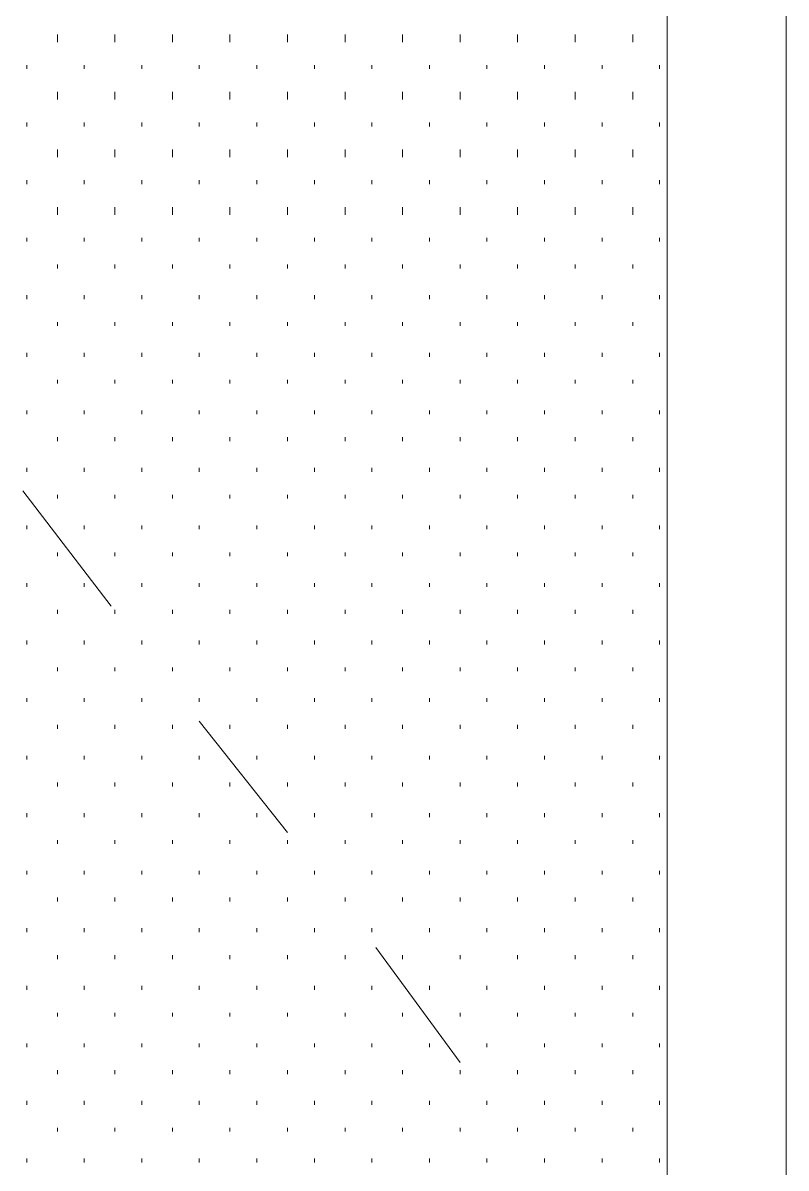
# Model space of a CAD drawing. Header units: inches. Extents: x -6061 to 13621, y -296 to 7483.
# Drawn here: x -5819.55 to -5803.61, y 657.55 to 681.46 of the extents above; entities that cross this region are included whole.
import ezdxf

# ---------------------------------------------------------------- set-up
doc = ezdxf.new("R2010")
doc.units = ezdxf.units.IN
doc.header["$MEASUREMENT"] = 0
doc.layers.get('0').update_dxf_attribs({"linetype": 'CONTINUOUS'})

msp = doc.modelspace()

# ---------------------------------------------------------------- linework, layer by layer
at = {"color": 7, "linetype": 'Continuous', "lineweight": 9, "true_color": 0x000007}
for p, q in [((-5806.09053, 703.48371), (-5806.09053, 607.4552)), ((-5803.60773, 607.4552), (-5803.60773, 703.48371)), ((-5803.60773, 703.48371), (-5803.60773, 607.4552)), ((-5806.09053, 607.4552), (-5806.09053, 701.0009)), ((-5819.54574, 671.68778), (-5817.70366, 669.28507)), ((-5815.86157, 666.88235), (-5814.01949, 664.55973)), ((-5812.17741, 662.15701), (-5810.41542, 659.7543))]:
    msp.add_line(p, q, dxfattribs=at)
at = {"color": 7, "linetype": 'Continuous', "lineweight": 9, "true_color": 0xffffff}
for p, q in [((-5818.82492, 681.05837), (-5818.82492, 681.21855)), ((-5817.62357, 681.05837), (-5817.62357, 681.21855)), ((-5816.42221, 681.05837), (-5816.42221, 681.21855)), ((-5815.22085, 681.05837), (-5815.22085, 681.21855)), ((-5814.01949, 681.05837), (-5814.01949, 681.21855)), ((-5812.81814, 681.05837), (-5812.81814, 681.21855)), ((-5811.61678, 681.05837), (-5811.61678, 681.21855)), ((-5810.41542, 681.05837), (-5810.41542, 681.21855)), ((-5809.21406, 681.05837), (-5809.21406, 681.21855)), ((-5808.01271, 681.05837), (-5808.01271, 681.21855)), ((-5806.81135, 681.05837), (-5806.81135, 681.21855)), ((-5819.46565, 680.49774), (-5819.46565, 680.57783)), ((-5818.26429, 680.49774), (-5818.26429, 680.57783)), ((-5817.06293, 680.49774), (-5817.06293, 680.57783)), ((-5815.86157, 680.49774), (-5815.86157, 680.57783)), ((-5814.66022, 680.49774), (-5814.66022, 680.57783)), ((-5813.45886, 680.49774), (-5813.45886, 680.57783)), ((-5812.2575, 680.49774), (-5812.2575, 680.57783)), ((-5811.05614, 680.49774), (-5811.05614, 680.57783)), ((-5809.85479, 680.49774), (-5809.85479, 680.57783)), ((-5808.65343, 680.49774), (-5808.65343, 680.57783)), ((-5807.45207, 680.49774), (-5807.45207, 680.57783)), ((-5806.25071, 680.49774), (-5806.25071, 680.57783)), ((-5818.82492, 679.85701), (-5818.82492, 680.01719)), ((-5817.62357, 679.85701), (-5817.62357, 680.01719)), ((-5816.42221, 679.85701), (-5816.42221, 680.01719)), ((-5815.22085, 679.85701), (-5815.22085, 680.01719)), ((-5814.01949, 679.85701), (-5814.01949, 680.01719)), ((-5812.81814, 679.85701), (-5812.81814, 680.01719)), ((-5811.61678, 679.85701), (-5811.61678, 680.01719)), ((-5810.41542, 679.85701), (-5810.41542, 680.01719)), ((-5809.21406, 679.85701), (-5809.21406, 680.01719)), ((-5808.01271, 679.85701), (-5808.01271, 680.01719)), ((-5806.81135, 679.85701), (-5806.81135, 680.01719)), ((-5819.46565, 679.29638), (-5819.46565, 679.37647)), ((-5818.26429, 679.29638), (-5818.26429, 679.37647)), ((-5817.06293, 679.29638), (-5817.06293, 679.37647)), ((-5815.86157, 679.29638), (-5815.86157, 679.37647)), ((-5814.66022, 679.29638), (-5814.66022, 679.37647)), ((-5813.45886, 679.29638), (-5813.45886, 679.37647)), ((-5812.2575, 679.29638), (-5812.2575, 679.37647)), ((-5811.05614, 679.29638), (-5811.05614, 679.37647)), ((-5809.85479, 679.29638), (-5809.85479, 679.37647)), ((-5808.65343, 679.29638), (-5808.65343, 679.37647)), ((-5807.45207, 679.29638), (-5807.45207, 679.37647)), ((-5806.25071, 679.29638), (-5806.25071, 679.37647)), ((-5818.82492, 678.65566), (-5818.82492, 678.81584)), ((-5817.62357, 678.65566), (-5817.62357, 678.81584)), ((-5816.42221, 678.65566), (-5816.42221, 678.81584)), ((-5815.22085, 678.65566), (-5815.22085, 678.81584)), ((-5814.01949, 678.65566), (-5814.01949, 678.81584)), ((-5812.81814, 678.65566), (-5812.81814, 678.81584)), ((-5811.61678, 678.65566), (-5811.61678, 678.81584)), ((-5810.41542, 678.65566), (-5810.41542, 678.81584)), ((-5809.21406, 678.65566), (-5809.21406, 678.81584)), ((-5808.01271, 678.65566), (-5808.01271, 678.81584)), ((-5806.81135, 678.65566), (-5806.81135, 678.81584)), ((-5819.46565, 678.09502), (-5819.46565, 678.17511)), ((-5818.26429, 678.09502), (-5818.26429, 678.17511)), ((-5817.06293, 678.09502), (-5817.06293, 678.17511)), ((-5815.86157, 678.09502), (-5815.86157, 678.17511)), ((-5814.66022, 678.09502), (-5814.66022, 678.17511)), ((-5813.45886, 678.09502), (-5813.45886, 678.17511)), ((-5812.2575, 678.09502), (-5812.2575, 678.17511)), ((-5811.05614, 678.09502), (-5811.05614, 678.17511)), ((-5809.85479, 678.09502), (-5809.85479, 678.17511)), ((-5808.65343, 678.09502), (-5808.65343, 678.17511)), ((-5807.45207, 678.09502), (-5807.45207, 678.17511)), ((-5806.25071, 678.09502), (-5806.25071, 678.17511)), ((-5818.82492, 677.4543), (-5818.82492, 677.61448)), ((-5817.62357, 677.4543), (-5817.62357, 677.61448)), ((-5816.42221, 677.4543), (-5816.42221, 677.61448)), ((-5815.22085, 677.4543), (-5815.22085, 677.61448)), ((-5814.01949, 677.4543), (-5814.01949, 677.61448)), ((-5812.81814, 677.4543), (-5812.81814, 677.61448)), ((-5811.61678, 677.4543), (-5811.61678, 677.61448)), ((-5810.41542, 677.4543), (-5810.41542, 677.61448)), ((-5809.21406, 677.4543), (-5809.21406, 677.61448)), ((-5808.01271, 677.4543), (-5808.01271, 677.61448)), ((-5806.81135, 677.4543), (-5806.81135, 677.61448)), ((-5819.46565, 676.89366), (-5819.46565, 676.97376)), ((-5818.26429, 676.89366), (-5818.26429, 676.97376)), ((-5817.06293, 676.89366), (-5817.06293, 676.97376)), ((-5815.86157, 676.89366), (-5815.86157, 676.97376)), ((-5814.66022, 676.89366), (-5814.66022, 676.97376)), ((-5813.45886, 676.89366), (-5813.45886, 676.97376)), ((-5812.2575, 676.89366), (-5812.2575, 676.97376)), ((-5811.05614, 676.89366), (-5811.05614, 676.97376)), ((-5809.85479, 676.89366), (-5809.85479, 676.97376)), ((-5808.65343, 676.89366), (-5808.65343, 676.97376)), ((-5807.45207, 676.89366), (-5807.45207, 676.97376)), ((-5806.25071, 676.89366), (-5806.25071, 676.97376)), ((-5818.82492, 676.33303), (-5818.82492, 676.41312)), ((-5817.62357, 676.33303), (-5817.62357, 676.41312)), ((-5816.42221, 676.33303), (-5816.42221, 676.41312)), ((-5815.22085, 676.33303), (-5815.22085, 676.41312)), ((-5814.01949, 676.33303), (-5814.01949, 676.41312)), ((-5812.81814, 676.33303), (-5812.81814, 676.41312)), ((-5811.61678, 676.33303), (-5811.61678, 676.41312)), ((-5810.41542, 676.33303), (-5810.41542, 676.41312)), ((-5809.21406, 676.33303), (-5809.21406, 676.41312)), ((-5808.01271, 676.33303), (-5808.01271, 676.41312)), ((-5806.81135, 676.33303), (-5806.81135, 676.41312)), ((-5819.46565, 675.69231), (-5819.46565, 675.7724)), ((-5818.26429, 675.69231), (-5818.26429, 675.7724)), ((-5817.06293, 675.69231), (-5817.06293, 675.7724)), ((-5815.86157, 675.69231), (-5815.86157, 675.7724)), ((-5814.66022, 675.69231), (-5814.66022, 675.7724)), ((-5813.45886, 675.69231), (-5813.45886, 675.7724)), ((-5812.2575, 675.69231), (-5812.2575, 675.7724)), ((-5811.05614, 675.69231), (-5811.05614, 675.7724)), ((-5809.85479, 675.69231), (-5809.85479, 675.7724)), ((-5808.65343, 675.69231), (-5808.65343, 675.7724)), ((-5807.45207, 675.69231), (-5807.45207, 675.7724)), ((-5806.25071, 675.69231), (-5806.25071, 675.7724)), ((-5818.82492, 675.13167), (-5818.82492, 675.21176)), ((-5817.62357, 675.13167), (-5817.62357, 675.21176)), ((-5816.42221, 675.13167), (-5816.42221, 675.21176)), ((-5815.22085, 675.13167), (-5815.22085, 675.21176)), ((-5814.01949, 675.13167), (-5814.01949, 675.21176)), ((-5812.81814, 675.13167), (-5812.81814, 675.21176)), ((-5811.61678, 675.13167), (-5811.61678, 675.21176)), ((-5810.41542, 675.13167), (-5810.41542, 675.21176)), ((-5809.21406, 675.13167), (-5809.21406, 675.21176)), ((-5808.01271, 675.13167), (-5808.01271, 675.21176)), ((-5806.81135, 675.13167), (-5806.81135, 675.21176)), ((-5819.46565, 674.49095), (-5819.46565, 674.57104)), ((-5818.26429, 674.49095), (-5818.26429, 674.57104)), ((-5817.06293, 674.49095), (-5817.06293, 674.57104)), ((-5815.86157, 674.49095), (-5815.86157, 674.57104)), ((-5814.66022, 674.49095), (-5814.66022, 674.57104)), ((-5813.45886, 674.49095), (-5813.45886, 674.57104)), ((-5812.2575, 674.49095), (-5812.2575, 674.57104)), ((-5811.05614, 674.49095), (-5811.05614, 674.57104)), ((-5809.85479, 674.49095), (-5809.85479, 674.57104)), ((-5808.65343, 674.49095), (-5808.65343, 674.57104)), ((-5807.45207, 674.49095), (-5807.45207, 674.57104)), ((-5806.25071, 674.49095), (-5806.25071, 674.57104)), ((-5818.82492, 673.93032), (-5818.82492, 674.01041)), ((-5817.62357, 673.93032), (-5817.62357, 674.01041)), ((-5816.42221, 673.93032), (-5816.42221, 674.01041)), ((-5815.22085, 673.93032), (-5815.22085, 674.01041)), ((-5814.01949, 673.93032), (-5814.01949, 674.01041)), ((-5812.81814, 673.93032), (-5812.81814, 674.01041)), ((-5811.61678, 673.93032), (-5811.61678, 674.01041)), ((-5810.41542, 673.93032), (-5810.41542, 674.01041)), ((-5809.21406, 673.93032), (-5809.21406, 674.01041)), ((-5808.01271, 673.93032), (-5808.01271, 674.01041)), ((-5806.81135, 673.93032), (-5806.81135, 674.01041)), ((-5819.46565, 673.28959), (-5819.46565, 673.36968)), ((-5818.26429, 673.28959), (-5818.26429, 673.36968)), ((-5817.06293, 673.28959), (-5817.06293, 673.36968)), ((-5815.86157, 673.28959), (-5815.86157, 673.36968)), ((-5814.66022, 673.28959), (-5814.66022, 673.36968)), ((-5813.45886, 673.28959), (-5813.45886, 673.36968)), ((-5812.2575, 673.28959), (-5812.2575, 673.36968)), ((-5811.05614, 673.28959), (-5811.05614, 673.36968)), ((-5809.85479, 673.28959), (-5809.85479, 673.36968)), ((-5808.65343, 673.28959), (-5808.65343, 673.36968)), ((-5807.45207, 673.28959), (-5807.45207, 673.36968)), ((-5806.25071, 673.28959), (-5806.25071, 673.36968)), ((-5818.82492, 672.72896), (-5818.82492, 672.80905)), ((-5817.62357, 672.72896), (-5817.62357, 672.80905)), ((-5816.42221, 672.72896), (-5816.42221, 672.80905)), ((-5815.22085, 672.72896), (-5815.22085, 672.80905)), ((-5814.01949, 672.72896), (-5814.01949, 672.80905)), ((-5812.81814, 672.72896), (-5812.81814, 672.80905)), ((-5811.61678, 672.72896), (-5811.61678, 672.80905)), ((-5810.41542, 672.72896), (-5810.41542, 672.80905)), ((-5809.21406, 672.72896), (-5809.21406, 672.80905)), ((-5808.01271, 672.72896), (-5808.01271, 672.80905)), ((-5806.81135, 672.72896), (-5806.81135, 672.80905)), ((-5819.46565, 672.08824), (-5819.46565, 672.16833)), ((-5818.26429, 672.08824), (-5818.26429, 672.16833)), ((-5817.06293, 672.08824), (-5817.06293, 672.16833)), ((-5815.86157, 672.08824), (-5815.86157, 672.16833)), ((-5814.66022, 672.08824), (-5814.66022, 672.16833)), ((-5813.45886, 672.08824), (-5813.45886, 672.16833)), ((-5812.2575, 672.08824), (-5812.2575, 672.16833)), ((-5811.05614, 672.08824), (-5811.05614, 672.16833)), ((-5809.85479, 672.08824), (-5809.85479, 672.16833)), ((-5808.65343, 672.08824), (-5808.65343, 672.16833)), ((-5807.45207, 672.08824), (-5807.45207, 672.16833)), ((-5806.25071, 672.08824), (-5806.25071, 672.16833)), ((-5818.82492, 671.5276), (-5818.82492, 671.60769)), ((-5817.62357, 671.5276), (-5817.62357, 671.60769)), ((-5816.42221, 671.5276), (-5816.42221, 671.60769)), ((-5815.22085, 671.5276), (-5815.22085, 671.60769)), ((-5814.01949, 671.5276), (-5814.01949, 671.60769)), ((-5812.81814, 671.5276), (-5812.81814, 671.60769)), ((-5811.61678, 671.5276), (-5811.61678, 671.60769)), ((-5810.41542, 671.5276), (-5810.41542, 671.60769)), ((-5809.21406, 671.5276), (-5809.21406, 671.60769)), ((-5808.01271, 671.5276), (-5808.01271, 671.60769)), ((-5806.81135, 671.5276), (-5806.81135, 671.60769)), ((-5819.46565, 670.88688), (-5819.46565, 670.96697)), ((-5818.26429, 670.88688), (-5818.26429, 670.96697)), ((-5817.06293, 670.88688), (-5817.06293, 670.96697)), ((-5815.86157, 670.88688), (-5815.86157, 670.96697)), ((-5814.66022, 670.88688), (-5814.66022, 670.96697)), ((-5813.45886, 670.88688), (-5813.45886, 670.96697)), ((-5812.2575, 670.88688), (-5812.2575, 670.96697)), ((-5811.05614, 670.88688), (-5811.05614, 670.96697)), ((-5809.85479, 670.88688), (-5809.85479, 670.96697)), ((-5808.65343, 670.88688), (-5808.65343, 670.96697)), ((-5807.45207, 670.88688), (-5807.45207, 670.96697)), ((-5806.25071, 670.88688), (-5806.25071, 670.96697)), ((-5818.82492, 670.32624), (-5818.82492, 670.40633)), ((-5817.62357, 670.32624), (-5817.62357, 670.40633)), ((-5816.42221, 670.32624), (-5816.42221, 670.40633)), ((-5815.22085, 670.32624), (-5815.22085, 670.40633)), ((-5814.01949, 670.32624), (-5814.01949, 670.40633)), ((-5812.81814, 670.32624), (-5812.81814, 670.40633)), ((-5811.61678, 670.32624), (-5811.61678, 670.40633)), ((-5810.41542, 670.32624), (-5810.41542, 670.40633)), ((-5809.21406, 670.32624), (-5809.21406, 670.40633)), ((-5808.01271, 670.32624), (-5808.01271, 670.40633)), ((-5806.81135, 670.32624), (-5806.81135, 670.40633)), ((-5819.46565, 669.68552), (-5819.46565, 669.76561)), ((-5818.26429, 669.68552), (-5818.26429, 669.76561)), ((-5817.06293, 669.68552), (-5817.06293, 669.76561)), ((-5815.86157, 669.68552), (-5815.86157, 669.76561)), ((-5814.66022, 669.68552), (-5814.66022, 669.76561)), ((-5813.45886, 669.68552), (-5813.45886, 669.76561)), ((-5812.2575, 669.68552), (-5812.2575, 669.76561)), ((-5811.05614, 669.68552), (-5811.05614, 669.76561)), ((-5809.85479, 669.68552), (-5809.85479, 669.76561)), ((-5808.65343, 669.68552), (-5808.65343, 669.76561)), ((-5807.45207, 669.68552), (-5807.45207, 669.76561)), ((-5806.25071, 669.68552), (-5806.25071, 669.76561)), ((-5818.82492, 669.12489), (-5818.82492, 669.20498)), ((-5817.62357, 669.12489), (-5817.62357, 669.20498)), ((-5816.42221, 669.12489), (-5816.42221, 669.20498)), ((-5815.22085, 669.12489), (-5815.22085, 669.20498)), ((-5814.01949, 669.12489), (-5814.01949, 669.20498)), ((-5812.81814, 669.12489), (-5812.81814, 669.20498)), ((-5811.61678, 669.12489), (-5811.61678, 669.20498)), ((-5810.41542, 669.12489), (-5810.41542, 669.20498)), ((-5809.21406, 669.12489), (-5809.21406, 669.20498)), ((-5808.01271, 669.12489), (-5808.01271, 669.20498)), ((-5806.81135, 669.12489), (-5806.81135, 669.20498)), ((-5819.46565, 668.48416), (-5819.46565, 668.56425)), ((-5818.26429, 668.48416), (-5818.26429, 668.56425)), ((-5817.06293, 668.48416), (-5817.06293, 668.56425)), ((-5815.86157, 668.48416), (-5815.86157, 668.56425)), ((-5814.66022, 668.48416), (-5814.66022, 668.56425)), ((-5813.45886, 668.48416), (-5813.45886, 668.56425)), ((-5812.2575, 668.48416), (-5812.2575, 668.56425)), ((-5811.05614, 668.48416), (-5811.05614, 668.56425)), ((-5809.85479, 668.48416), (-5809.85479, 668.56425)), ((-5808.65343, 668.48416), (-5808.65343, 668.56425)), ((-5807.45207, 668.48416), (-5807.45207, 668.56425)), ((-5806.25071, 668.48416), (-5806.25071, 668.56425)), ((-5818.82492, 667.92353), (-5818.82492, 668.00362)), ((-5817.62357, 667.92353), (-5817.62357, 668.00362)), ((-5816.42221, 667.92353), (-5816.42221, 668.00362)), ((-5815.22085, 667.92353), (-5815.22085, 668.00362)), ((-5814.01949, 667.92353), (-5814.01949, 668.00362)), ((-5812.81814, 667.92353), (-5812.81814, 668.00362)), ((-5811.61678, 667.92353), (-5811.61678, 668.00362)), ((-5810.41542, 667.92353), (-5810.41542, 668.00362)), ((-5809.21406, 667.92353), (-5809.21406, 668.00362)), ((-5808.01271, 667.92353), (-5808.01271, 668.00362)), ((-5806.81135, 667.92353), (-5806.81135, 668.00362)), ((-5819.46565, 667.28281), (-5819.46565, 667.3629)), ((-5818.26429, 667.28281), (-5818.26429, 667.3629)), ((-5817.06293, 667.28281), (-5817.06293, 667.3629)), ((-5815.86157, 667.28281), (-5815.86157, 667.3629)), ((-5814.66022, 667.28281), (-5814.66022, 667.3629)), ((-5813.45886, 667.28281), (-5813.45886, 667.3629)), ((-5812.2575, 667.28281), (-5812.2575, 667.3629)), ((-5811.05614, 667.28281), (-5811.05614, 667.3629)), ((-5809.85479, 667.28281), (-5809.85479, 667.3629)), ((-5808.65343, 667.28281), (-5808.65343, 667.3629)), ((-5807.45207, 667.28281), (-5807.45207, 667.3629)), ((-5806.25071, 667.28281), (-5806.25071, 667.3629)), ((-5818.82492, 666.72217), (-5818.82492, 666.80226)), ((-5817.62357, 666.72217), (-5817.62357, 666.80226)), ((-5816.42221, 666.72217), (-5816.42221, 666.80226)), ((-5815.22085, 666.72217), (-5815.22085, 666.80226)), ((-5814.01949, 666.72217), (-5814.01949, 666.80226)), ((-5812.81814, 666.72217), (-5812.81814, 666.80226)), ((-5811.61678, 666.72217), (-5811.61678, 666.80226)), ((-5810.41542, 666.72217), (-5810.41542, 666.80226)), ((-5809.21406, 666.72217), (-5809.21406, 666.80226)), ((-5808.01271, 666.72217), (-5808.01271, 666.80226)), ((-5806.81135, 666.72217), (-5806.81135, 666.80226)), ((-5819.46565, 666.08145), (-5819.46565, 666.16154)), ((-5818.26429, 666.08145), (-5818.26429, 666.16154)), ((-5817.06293, 666.08145), (-5817.06293, 666.16154)), ((-5815.86157, 666.08145), (-5815.86157, 666.16154)), ((-5814.66022, 666.08145), (-5814.66022, 666.16154)), ((-5813.45886, 666.08145), (-5813.45886, 666.16154)), ((-5812.2575, 666.08145), (-5812.2575, 666.16154)), ((-5811.05614, 666.08145), (-5811.05614, 666.16154)), ((-5809.85479, 666.08145), (-5809.85479, 666.16154)), ((-5808.65343, 666.08145), (-5808.65343, 666.16154)), ((-5807.45207, 666.08145), (-5807.45207, 666.16154)), ((-5806.25071, 666.08145), (-5806.25071, 666.16154)), ((-5818.82492, 665.52081), (-5818.82492, 665.6009)), ((-5817.62357, 665.52081), (-5817.62357, 665.6009)), ((-5816.42221, 665.52081), (-5816.42221, 665.6009)), ((-5815.22085, 665.52081), (-5815.22085, 665.6009)), ((-5814.01949, 665.52081), (-5814.01949, 665.6009)), ((-5812.81814, 665.52081), (-5812.81814, 665.6009)), ((-5811.61678, 665.52081), (-5811.61678, 665.6009)), ((-5810.41542, 665.52081), (-5810.41542, 665.6009)), ((-5809.21406, 665.52081), (-5809.21406, 665.6009)), ((-5808.01271, 665.52081), (-5808.01271, 665.6009)), ((-5806.81135, 665.52081), (-5806.81135, 665.6009)), ((-5819.46565, 664.88009), (-5819.46565, 664.96018)), ((-5818.26429, 664.88009), (-5818.26429, 664.96018)), ((-5817.06293, 664.88009), (-5817.06293, 664.96018)), ((-5815.86157, 664.88009), (-5815.86157, 664.96018)), ((-5814.66022, 664.88009), (-5814.66022, 664.96018)), ((-5813.45886, 664.88009), (-5813.45886, 664.96018)), ((-5812.2575, 664.88009), (-5812.2575, 664.96018)), ((-5811.05614, 664.88009), (-5811.05614, 664.96018)), ((-5809.85479, 664.88009), (-5809.85479, 664.96018)), ((-5808.65343, 664.88009), (-5808.65343, 664.96018)), ((-5807.45207, 664.88009), (-5807.45207, 664.96018)), ((-5806.25071, 664.88009), (-5806.25071, 664.96018)), ((-5818.82492, 664.31946), (-5818.82492, 664.39955)), ((-5817.62357, 664.31946), (-5817.62357, 664.39955)), ((-5816.42221, 664.31946), (-5816.42221, 664.39955)), ((-5815.22085, 664.31946), (-5815.22085, 664.39955)), ((-5814.01949, 664.31946), (-5814.01949, 664.39955)), ((-5812.81814, 664.31946), (-5812.81814, 664.39955)), ((-5811.61678, 664.31946), (-5811.61678, 664.39955)), ((-5810.41542, 664.31946), (-5810.41542, 664.39955)), ((-5809.21406, 664.31946), (-5809.21406, 664.39955)), ((-5808.01271, 664.31946), (-5808.01271, 664.39955)), ((-5806.81135, 664.31946), (-5806.81135, 664.39955)), ((-5819.46565, 663.67873), (-5819.46565, 663.75882)), ((-5818.26429, 663.67873), (-5818.26429, 663.75882)), ((-5817.06293, 663.67873), (-5817.06293, 663.75882)), ((-5815.86157, 663.67873), (-5815.86157, 663.75882)), ((-5814.66022, 663.67873), (-5814.66022, 663.75882)), ((-5813.45886, 663.67873), (-5813.45886, 663.75882)), ((-5812.2575, 663.67873), (-5812.2575, 663.75882)), ((-5811.05614, 663.67873), (-5811.05614, 663.75882)), ((-5809.85479, 663.67873), (-5809.85479, 663.75882)), ((-5808.65343, 663.67873), (-5808.65343, 663.75882)), ((-5807.45207, 663.67873), (-5807.45207, 663.75882)), ((-5806.25071, 663.67873), (-5806.25071, 663.75882)), ((-5818.82492, 663.1181), (-5818.82492, 663.19819)), ((-5817.62357, 663.1181), (-5817.62357, 663.19819)), ((-5816.42221, 663.1181), (-5816.42221, 663.19819)), ((-5815.22085, 663.1181), (-5815.22085, 663.19819)), ((-5814.01949, 663.1181), (-5814.01949, 663.19819)), ((-5812.81814, 663.1181), (-5812.81814, 663.19819)), ((-5811.61678, 663.1181), (-5811.61678, 663.19819)), ((-5810.41542, 663.1181), (-5810.41542, 663.19819)), ((-5809.21406, 663.1181), (-5809.21406, 663.19819)), ((-5808.01271, 663.1181), (-5808.01271, 663.19819)), ((-5806.81135, 663.1181), (-5806.81135, 663.19819)), ((-5819.46565, 662.47738), (-5819.46565, 662.55747)), ((-5818.26429, 662.47738), (-5818.26429, 662.55747)), ((-5817.06293, 662.47738), (-5817.06293, 662.55747)), ((-5815.86157, 662.47738), (-5815.86157, 662.55747)), ((-5814.66022, 662.47738), (-5814.66022, 662.55747)), ((-5813.45886, 662.47738), (-5813.45886, 662.55747)), ((-5812.2575, 662.47738), (-5812.2575, 662.55747)), ((-5811.05614, 662.47738), (-5811.05614, 662.55747)), ((-5809.85479, 662.47738), (-5809.85479, 662.55747)), ((-5808.65343, 662.47738), (-5808.65343, 662.55747)), ((-5807.45207, 662.47738), (-5807.45207, 662.55747)), ((-5806.25071, 662.47738), (-5806.25071, 662.55747)), ((-5818.82492, 661.91674), (-5818.82492, 661.99683)), ((-5817.62357, 661.91674), (-5817.62357, 661.99683)), ((-5816.42221, 661.91674), (-5816.42221, 661.99683)), ((-5815.22085, 661.91674), (-5815.22085, 661.99683)), ((-5814.01949, 661.91674), (-5814.01949, 661.99683)), ((-5812.81814, 661.91674), (-5812.81814, 661.99683)), ((-5811.61678, 661.91674), (-5811.61678, 661.99683)), ((-5810.41542, 661.91674), (-5810.41542, 661.99683)), ((-5809.21406, 661.91674), (-5809.21406, 661.99683)), ((-5808.01271, 661.91674), (-5808.01271, 661.99683)), ((-5806.81135, 661.91674), (-5806.81135, 661.99683)), ((-5819.46565, 661.27602), (-5819.46565, 661.35611)), ((-5818.26429, 661.27602), (-5818.26429, 661.35611)), ((-5817.06293, 661.27602), (-5817.06293, 661.35611)), ((-5815.86157, 661.27602), (-5815.86157, 661.35611)), ((-5814.66022, 661.27602), (-5814.66022, 661.35611)), ((-5813.45886, 661.27602), (-5813.45886, 661.35611)), ((-5812.2575, 661.27602), (-5812.2575, 661.35611)), ((-5811.05614, 661.27602), (-5811.05614, 661.35611)), ((-5809.85479, 661.27602), (-5809.85479, 661.35611)), ((-5808.65343, 661.27602), (-5808.65343, 661.35611)), ((-5807.45207, 661.27602), (-5807.45207, 661.35611)), ((-5806.25071, 661.27602), (-5806.25071, 661.35611)), ((-5818.82492, 660.71538), (-5818.82492, 660.79547)), ((-5817.62357, 660.71538), (-5817.62357, 660.79547)), ((-5816.42221, 660.71538), (-5816.42221, 660.79547)), ((-5815.22085, 660.71538), (-5815.22085, 660.79547)), ((-5814.01949, 660.71538), (-5814.01949, 660.79547)), ((-5812.81814, 660.71538), (-5812.81814, 660.79547)), ((-5811.61678, 660.71538), (-5811.61678, 660.79547)), ((-5810.41542, 660.71538), (-5810.41542, 660.79547)), ((-5809.21406, 660.71538), (-5809.21406, 660.79547)), ((-5808.01271, 660.71538), (-5808.01271, 660.79547)), ((-5806.81135, 660.71538), (-5806.81135, 660.79547)), ((-5819.46565, 660.07466), (-5819.46565, 660.15475)), ((-5818.26429, 660.07466), (-5818.26429, 660.15475)), ((-5817.06293, 660.07466), (-5817.06293, 660.15475)), ((-5815.86157, 660.07466), (-5815.86157, 660.15475)), ((-5814.66022, 660.07466), (-5814.66022, 660.15475)), ((-5813.45886, 660.07466), (-5813.45886, 660.15475)), ((-5812.2575, 660.07466), (-5812.2575, 660.15475)), ((-5811.05614, 660.07466), (-5811.05614, 660.15475)), ((-5809.85479, 660.07466), (-5809.85479, 660.15475)), ((-5808.65343, 660.07466), (-5808.65343, 660.15475)), ((-5807.45207, 660.07466), (-5807.45207, 660.15475)), ((-5806.25071, 660.07466), (-5806.25071, 660.15475)), ((-5818.82492, 659.51403), (-5818.82492, 659.59412)), ((-5817.62357, 659.51403), (-5817.62357, 659.59412)), ((-5816.42221, 659.51403), (-5816.42221, 659.59412)), ((-5815.22085, 659.51403), (-5815.22085, 659.59412)), ((-5814.01949, 659.51403), (-5814.01949, 659.59412)), ((-5812.81814, 659.51403), (-5812.81814, 659.59412)), ((-5811.61678, 659.51403), (-5811.61678, 659.59412)), ((-5810.41542, 659.51403), (-5810.41542, 659.59412)), ((-5809.21406, 659.51403), (-5809.21406, 659.59412)), ((-5808.01271, 659.51403), (-5808.01271, 659.59412)), ((-5806.81135, 659.51403), (-5806.81135, 659.59412)), ((-5819.46565, 658.8733), (-5819.46565, 658.95339)), ((-5818.26429, 658.8733), (-5818.26429, 658.95339)), ((-5817.06293, 658.8733), (-5817.06293, 658.95339)), ((-5815.86157, 658.8733), (-5815.86157, 658.95339)), ((-5814.66022, 658.8733), (-5814.66022, 658.95339)), ((-5813.45886, 658.8733), (-5813.45886, 658.95339)), ((-5812.2575, 658.8733), (-5812.2575, 658.95339)), ((-5811.05614, 658.8733), (-5811.05614, 658.95339)), ((-5809.85479, 658.8733), (-5809.85479, 658.95339)), ((-5808.65343, 658.8733), (-5808.65343, 658.95339)), ((-5807.45207, 658.8733), (-5807.45207, 658.95339)), ((-5806.25071, 658.8733), (-5806.25071, 658.95339)), ((-5818.82492, 658.31267), (-5818.82492, 658.39276)), ((-5817.62357, 658.31267), (-5817.62357, 658.39276)), ((-5816.42221, 658.31267), (-5816.42221, 658.39276)), ((-5815.22085, 658.31267), (-5815.22085, 658.39276)), ((-5814.01949, 658.31267), (-5814.01949, 658.39276)), ((-5812.81814, 658.31267), (-5812.81814, 658.39276)), ((-5811.61678, 658.31267), (-5811.61678, 658.39276)), ((-5810.41542, 658.31267), (-5810.41542, 658.39276)), ((-5809.21406, 658.31267), (-5809.21406, 658.39276)), ((-5808.01271, 658.31267), (-5808.01271, 658.39276)), ((-5806.81135, 658.31267), (-5806.81135, 658.39276)), ((-5819.46565, 657.67195), (-5819.46565, 657.75204)), ((-5818.26429, 657.67195), (-5818.26429, 657.75204)), ((-5817.06293, 657.67195), (-5817.06293, 657.75204)), ((-5815.86157, 657.67195), (-5815.86157, 657.75204)), ((-5814.66022, 657.67195), (-5814.66022, 657.75204)), ((-5813.45886, 657.67195), (-5813.45886, 657.75204)), ((-5812.2575, 657.67195), (-5812.2575, 657.75204)), ((-5811.05614, 657.67195), (-5811.05614, 657.75204)), ((-5809.85479, 657.67195), (-5809.85479, 657.75204)), ((-5808.65343, 657.67195), (-5808.65343, 657.75204)), ((-5807.45207, 657.67195), (-5807.45207, 657.75204)), ((-5806.25071, 657.67195), (-5806.25071, 657.75204))]:
    msp.add_line(p, q, dxfattribs=at)

doc.saveas('drawing.dxf')
